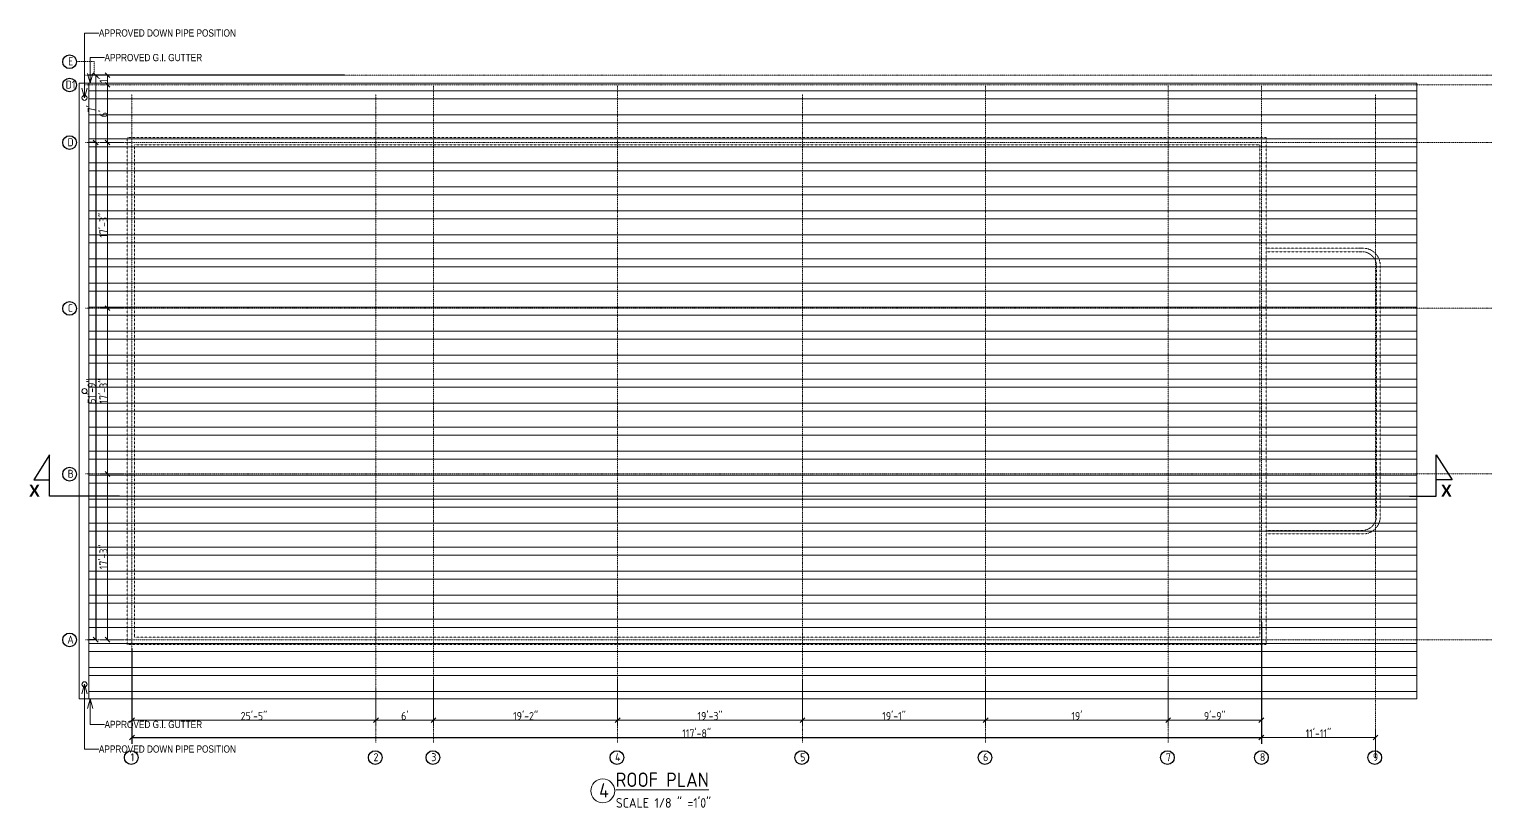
# Model space of a CAD drawing. Extents: x -95606 to 113309, y -42160 to -940.
# Drawn here: x -42643 to -40815, y -16692 to -15720 of the extents above; entities that cross this region are included whole.
import ezdxf
from ezdxf import colors
from ezdxf.entities.mleader import LeaderData, LeaderLine
from ezdxf.math import Vec2, Vec3

# ---------------------------------------------------------------- set-up
doc = ezdxf.new("R2010")
doc.units = 0
doc.header["$LTSCALE"] = 0.02
doc.header["$MEASUREMENT"] = 0
doc.header["$PDMODE"] = 3
doc.header["$PDSIZE"] = -2
for name, pattern in [('( Dashed )', [0.75, 0.5, -0.25]), ('ACAD_ISO04W100', [30, 24, -3, 0, -3]), ('CENTER', [50.8, 31.75, -6.35, 6.35, -6.35]), ('CENTERX2', [101.6, 63.5, -12.7, 12.7, -12.7])]:
    doc.linetypes.add(name, pattern=pattern)
doc.layers.get('0').update_dxf_attribs({"linetype": 'CONTINUOUS'})
doc.layers.get('DEFPOINTS').update_dxf_attribs({"linetype": 'CONTINUOUS'})
for name, color, linetype, lineweight in [('dimension', 250, 'CONTINUOUS', 18), ('DOOR WIN TEXT', 102, 'CONTINUOUS', 25), ('Hatch', 252, 'CONTINUOUS', 9), ('RBH CENTER LINE', 1, 'ACAD_ISO04W100', 13), ('RBH DIMENSIONS', 8, 'CONTINUOUS', 15), ('RBH ROOF OUT LINE', 2, 'CENTER', 20), ('RBH TEXT', 50, 'CONTINUOUS', 13), ('RBH TEXT FRAME', 90, 'CONTINUOUS', 25), ('RBH TEXT1', 111, 'CONTINUOUS', 0), ('RBH WALL - 0.18', 252, 'CONTINUOUS', 18), ('RBH WALL - 0.30', 7, 'CONTINUOUS', 30)]:
    doc.layers.add(name, color=color, linetype=linetype, lineweight=lineweight)
doc.styles.add('RBH TEXT40', font='ARIALN.TTF')
doc.styles.add('RBH-225', font='ARIALN.TTF', dxfattribs={"height": 225})
doc.styles.get("Standard").update_dxf_attribs({"font": 'ISOCP'})
doc.dimstyles.new('RBH DIM 01', dxfattribs={"dimtxt": 10, "dimasz": 6, "dimexe": 8, "dimexo": 5, "dimgap": 0.09, "dimtad": 1, "dimdec": 0, "dimzin": 0, "dimdsep": 46, "dimlunit": 4, "dimtxsty": 'Standard', "dimblk": 'OBLIQUE', "dimcen": 0.09, "dimclrd": 4, "dimclre": 1, "dimclrt": 2, "dimadec": 0, "dimazin": 0, "dimtfac": 1, "dimtdec": 0, "dimtofl": 0, "dimtmove": 0, "dimatfit": 3, "dimldrblk": 'OPEN30', "dimfxl": 1, "dimtolj": 1, "dimtzin": 0, "dimlwd": -1, "dimlwe": -1, "dimarcsym": 0})

# ---------------------------------------------------------------- blocks, each defined once
blk = doc.blocks.new('_Oblique')
at = {"color": 0, "linetype": 'ByBlock', "lineweight": -2}
blk.add_line((-0.5, -0.5), (0.5, 0.5), dxfattribs=at)
blk = doc.blocks.new('*D998')
at = {"layer": 'DEFPOINTS', "color": 0, "lineweight": -2, "ltscale": 0.75, "transparency": 16777216}
for p in [(-42521, -15861.6), (-42545.5, -16068.6), (-42521, -16068.6)]:
    blk.add_point(p, dxfattribs=at)
at = {"layer": 'RBH DIMENSIONS', "color": 1, "ltscale": 0.75, "transparency": 16777216}
for p, q in [((-42526, -15861.6), (-42553.5, -15861.6)), ((-42526, -16068.6), (-42553.5, -16068.6))]:
    blk.add_line(p, q, dxfattribs=at)
at = {"layer": 'RBH DIMENSIONS', "color": 4, "ltscale": 0.75, "transparency": 16777216}
blk.add_line((-42545.5, -15861.6), (-42545.5, -16068.6), dxfattribs=at)
at = {"layer": 'RBH DIMENSIONS', "color": 4, "ltscale": 0.75, "transparency": 16777216, "xscale": 6, "yscale": 6, "zscale": 6}
for p, rotation in [((-42545.5, -15861.6), 90), ((-42545.5, -16068.6), 270)]:
    blk.add_blockref('_Oblique', p, dxfattribs=dict(at, rotation=rotation))
at = {"layer": 'RBH DIMENSIONS', "color": 2, "ltscale": 0.75, "transparency": 16777216, "insert": (-42550.6, -15965.1), "char_height": 10, "attachment_point": 5, "rotation": 90}
blk.add_mtext('\\A1;17\'-3"', dxfattribs=at)
blk = doc.blocks.new('_Open30')
at = {"color": 0, "linetype": 'ByBlock', "lineweight": -2}
for p, q in [((-1, 0.27), (0, 0)), ((0, 0), (-1, -0.27)), ((0, 0), (-1, 0))]:
    blk.add_line(p, q, dxfattribs=at)
blk = doc.blocks.new('*D999')
at = {"layer": 'DEFPOINTS', "color": 0, "lineweight": -2, "ltscale": 0.75, "transparency": 16777216}
for p in [(-42521, -16068.6), (-42545.5, -16275.6), (-42521, -16275.6)]:
    blk.add_point(p, dxfattribs=at)
at = {"layer": 'RBH DIMENSIONS', "color": 1, "ltscale": 0.75, "transparency": 16777216}
for p, q in [((-42526, -16068.6), (-42553.5, -16068.6)), ((-42526, -16275.6), (-42553.5, -16275.6))]:
    blk.add_line(p, q, dxfattribs=at)
at = {"layer": 'RBH DIMENSIONS', "color": 4, "ltscale": 0.75, "transparency": 16777216}
blk.add_line((-42545.5, -16068.6), (-42545.5, -16275.6), dxfattribs=at)
at = {"layer": 'RBH DIMENSIONS', "color": 4, "ltscale": 0.75, "transparency": 16777216, "xscale": 6, "yscale": 6, "zscale": 6}
for p, rotation in [((-42545.5, -16068.6), 90), ((-42545.5, -16275.6), 270)]:
    blk.add_blockref('_Oblique', p, dxfattribs=dict(at, rotation=rotation))
at = {"layer": 'RBH DIMENSIONS', "color": 2, "ltscale": 0.75, "transparency": 16777216, "insert": (-42550.6, -16172.1), "char_height": 10, "attachment_point": 5, "rotation": 90}
blk.add_mtext('\\A1;17\'-3"', dxfattribs=at)
blk = doc.blocks.new('*D1000')
at = {"layer": 'DEFPOINTS', "color": 0, "lineweight": -2, "ltscale": 0.75, "transparency": 16777216}
for p in [(-42521, -16275.6), (-42545.5, -16482.6), (-42521, -16482.6)]:
    blk.add_point(p, dxfattribs=at)
at = {"layer": 'RBH DIMENSIONS', "color": 1, "ltscale": 0.75, "transparency": 16777216}
for p, q in [((-42526, -16275.6), (-42553.5, -16275.6)), ((-42526, -16482.6), (-42553.5, -16482.6))]:
    blk.add_line(p, q, dxfattribs=at)
at = {"layer": 'RBH DIMENSIONS', "color": 4, "ltscale": 0.75, "transparency": 16777216}
blk.add_line((-42545.5, -16275.6), (-42545.5, -16482.6), dxfattribs=at)
at = {"layer": 'RBH DIMENSIONS', "color": 4, "ltscale": 0.75, "transparency": 16777216, "xscale": 6, "yscale": 6, "zscale": 6}
for p, rotation in [((-42545.5, -16275.6), 90), ((-42545.5, -16482.6), 270)]:
    blk.add_blockref('_Oblique', p, dxfattribs=dict(at, rotation=rotation))
at = {"layer": 'RBH DIMENSIONS', "color": 2, "ltscale": 0.75, "transparency": 16777216, "insert": (-42550.6, -16379.1), "char_height": 10, "attachment_point": 5, "rotation": 90}
blk.add_mtext('\\A1;17\'-3"', dxfattribs=at)
blk = doc.blocks.new('*D1001')
at = {"layer": 'DEFPOINTS', "color": 0, "lineweight": -2, "ltscale": 0.75, "transparency": 16777216}
for p in [(-42515, -16529), (-42210, -16538.8), (-42210, -16583)]:
    blk.add_point(p, dxfattribs=at)
at = {"layer": 'RBH DIMENSIONS', "color": 1, "ltscale": 0.75, "transparency": 16777216}
for p, q in [((-42515, -16534), (-42515, -16591)), ((-42210, -16543.8), (-42210, -16591))]:
    blk.add_line(p, q, dxfattribs=at)
at = {"layer": 'RBH DIMENSIONS', "color": 4, "ltscale": 0.75, "transparency": 16777216}
blk.add_line((-42515, -16583), (-42210, -16583), dxfattribs=at)
at = {"layer": 'RBH DIMENSIONS', "color": 4, "ltscale": 0.75, "transparency": 16777216, "xscale": 6, "yscale": 6, "zscale": 6, "rotation": 180}
blk.add_blockref('_Oblique', (-42515, -16583), dxfattribs=at)
at = {"layer": 'RBH DIMENSIONS', "color": 4, "ltscale": 0.75, "transparency": 16777216, "xscale": 6, "yscale": 6, "zscale": 6}
blk.add_blockref('_Oblique', (-42210, -16583), dxfattribs=at)
at = {"layer": 'RBH DIMENSIONS', "color": 2, "ltscale": 0.75, "transparency": 16777216, "insert": (-42362.5, -16577.9), "char_height": 10, "attachment_point": 5}
blk.add_mtext('\\A1;25\'-5"', dxfattribs=at)
blk = doc.blocks.new('*D1002')
at = {"layer": 'DEFPOINTS', "color": 0, "lineweight": -2, "ltscale": 0.75, "transparency": 16777216}
for p in [(-42210, -16538.8), (-42138, -16529), (-42138, -16583)]:
    blk.add_point(p, dxfattribs=at)
at = {"layer": 'RBH DIMENSIONS', "color": 1, "ltscale": 0.75, "transparency": 16777216}
for p, q in [((-42138, -16534), (-42138, -16591)), ((-42210, -16543.8), (-42210, -16591))]:
    blk.add_line(p, q, dxfattribs=at)
at = {"layer": 'RBH DIMENSIONS', "color": 4, "ltscale": 0.75, "transparency": 16777216}
blk.add_line((-42210, -16583), (-42138, -16583), dxfattribs=at)
at = {"layer": 'RBH DIMENSIONS', "color": 4, "ltscale": 0.75, "transparency": 16777216, "xscale": 6, "yscale": 6, "zscale": 6, "rotation": 180}
blk.add_blockref('_Oblique', (-42210, -16583), dxfattribs=at)
at = {"layer": 'RBH DIMENSIONS', "color": 4, "ltscale": 0.75, "transparency": 16777216, "xscale": 6, "yscale": 6, "zscale": 6}
blk.add_blockref('_Oblique', (-42138, -16583), dxfattribs=at)
at = {"layer": 'RBH DIMENSIONS', "color": 2, "ltscale": 0.75, "transparency": 16777216, "insert": (-42174, -16577.9), "char_height": 10, "attachment_point": 5}
blk.add_mtext("\\A1;6'", dxfattribs=at)
blk = doc.blocks.new('*D1003')
at = {"layer": 'DEFPOINTS', "color": 0, "lineweight": -2, "ltscale": 0.75, "transparency": 16777216}
for p in [(-42138, -16529), (-41908, -16542.2), (-41908, -16583)]:
    blk.add_point(p, dxfattribs=at)
at = {"layer": 'RBH DIMENSIONS', "color": 1, "ltscale": 0.75, "transparency": 16777216}
for p, q in [((-42138, -16534), (-42138, -16591)), ((-41908, -16547.2), (-41908, -16591))]:
    blk.add_line(p, q, dxfattribs=at)
at = {"layer": 'RBH DIMENSIONS', "color": 4, "ltscale": 0.75, "transparency": 16777216}
blk.add_line((-42138, -16583), (-41908, -16583), dxfattribs=at)
at = {"layer": 'RBH DIMENSIONS', "color": 4, "ltscale": 0.75, "transparency": 16777216, "xscale": 6, "yscale": 6, "zscale": 6, "rotation": 180}
blk.add_blockref('_Oblique', (-42138, -16583), dxfattribs=at)
at = {"layer": 'RBH DIMENSIONS', "color": 4, "ltscale": 0.75, "transparency": 16777216, "xscale": 6, "yscale": 6, "zscale": 6}
blk.add_blockref('_Oblique', (-41908, -16583), dxfattribs=at)
at = {"layer": 'RBH DIMENSIONS', "color": 2, "ltscale": 0.75, "transparency": 16777216, "insert": (-42023, -16577.9), "char_height": 10, "attachment_point": 5}
blk.add_mtext('\\A1;19\'-2"', dxfattribs=at)
blk = doc.blocks.new('*D1004')
at = {"layer": 'DEFPOINTS', "color": 0, "lineweight": -2, "ltscale": 0.75, "transparency": 16777216}
for p in [(-41908, -16529), (-41677, -16541.7), (-41677, -16583)]:
    blk.add_point(p, dxfattribs=at)
at = {"layer": 'RBH DIMENSIONS', "color": 1, "ltscale": 0.75, "transparency": 16777216}
for p, q in [((-41908, -16534), (-41908, -16591)), ((-41677, -16546.7), (-41677, -16591))]:
    blk.add_line(p, q, dxfattribs=at)
at = {"layer": 'RBH DIMENSIONS', "color": 4, "ltscale": 0.75, "transparency": 16777216}
blk.add_line((-41908, -16583), (-41677, -16583), dxfattribs=at)
at = {"layer": 'RBH DIMENSIONS', "color": 4, "ltscale": 0.75, "transparency": 16777216, "xscale": 6, "yscale": 6, "zscale": 6, "rotation": 180}
blk.add_blockref('_Oblique', (-41908, -16583), dxfattribs=at)
at = {"layer": 'RBH DIMENSIONS', "color": 4, "ltscale": 0.75, "transparency": 16777216, "xscale": 6, "yscale": 6, "zscale": 6}
blk.add_blockref('_Oblique', (-41677, -16583), dxfattribs=at)
at = {"layer": 'RBH DIMENSIONS', "color": 2, "ltscale": 0.75, "transparency": 16777216, "insert": (-41792.5, -16577.9), "char_height": 10, "attachment_point": 5}
blk.add_mtext('\\A1;19\'-3"', dxfattribs=at)
blk = doc.blocks.new('*D1005')
at = {"layer": 'DEFPOINTS', "color": 0, "lineweight": -2, "ltscale": 0.75, "transparency": 16777216}
for p in [(-41677, -16529), (-41448, -16529), (-41448, -16583)]:
    blk.add_point(p, dxfattribs=at)
at = {"layer": 'RBH DIMENSIONS', "color": 1, "ltscale": 0.75, "transparency": 16777216}
for p, q in [((-41677, -16534), (-41677, -16591)), ((-41448, -16534), (-41448, -16591))]:
    blk.add_line(p, q, dxfattribs=at)
at = {"layer": 'RBH DIMENSIONS', "color": 4, "ltscale": 0.75, "transparency": 16777216}
blk.add_line((-41677, -16583), (-41448, -16583), dxfattribs=at)
at = {"layer": 'RBH DIMENSIONS', "color": 4, "ltscale": 0.75, "transparency": 16777216, "xscale": 6, "yscale": 6, "zscale": 6, "rotation": 180}
blk.add_blockref('_Oblique', (-41677, -16583), dxfattribs=at)
at = {"layer": 'RBH DIMENSIONS', "color": 4, "ltscale": 0.75, "transparency": 16777216, "xscale": 6, "yscale": 6, "zscale": 6}
blk.add_blockref('_Oblique', (-41448, -16583), dxfattribs=at)
at = {"layer": 'RBH DIMENSIONS', "color": 2, "ltscale": 0.75, "transparency": 16777216, "insert": (-41562.5, -16577.9), "char_height": 10, "attachment_point": 5}
blk.add_mtext('\\A1;19\'-1"', dxfattribs=at)
blk = doc.blocks.new('*D1006')
at = {"layer": 'DEFPOINTS', "color": 0, "lineweight": -2, "ltscale": 0.75, "transparency": 16777216}
for p in [(-41448, -16529), (-41220, -16529), (-41220, -16583)]:
    blk.add_point(p, dxfattribs=at)
at = {"layer": 'RBH DIMENSIONS', "color": 1, "ltscale": 0.75, "transparency": 16777216}
for p, q in [((-41448, -16534), (-41448, -16591)), ((-41220, -16534), (-41220, -16591))]:
    blk.add_line(p, q, dxfattribs=at)
at = {"layer": 'RBH DIMENSIONS', "color": 4, "ltscale": 0.75, "transparency": 16777216}
blk.add_line((-41448, -16583), (-41220, -16583), dxfattribs=at)
at = {"layer": 'RBH DIMENSIONS', "color": 4, "ltscale": 0.75, "transparency": 16777216, "xscale": 6, "yscale": 6, "zscale": 6, "rotation": 180}
blk.add_blockref('_Oblique', (-41448, -16583), dxfattribs=at)
at = {"layer": 'RBH DIMENSIONS', "color": 4, "ltscale": 0.75, "transparency": 16777216, "xscale": 6, "yscale": 6, "zscale": 6}
blk.add_blockref('_Oblique', (-41220, -16583), dxfattribs=at)
at = {"layer": 'RBH DIMENSIONS', "color": 2, "ltscale": 0.75, "transparency": 16777216, "insert": (-41334, -16577.9), "char_height": 10, "attachment_point": 5}
blk.add_mtext("\\A1;19'", dxfattribs=at)
blk = doc.blocks.new('*D1007')
at = {"layer": 'DEFPOINTS', "color": 0, "lineweight": -2, "ltscale": 0.75, "transparency": 16777216}
for p in [(-41220, -16529), (-41103.4, -16529), (-41103.4, -16583)]:
    blk.add_point(p, dxfattribs=at)
at = {"layer": 'RBH DIMENSIONS', "color": 1, "ltscale": 0.75, "transparency": 16777216}
for p, q in [((-41220, -16534), (-41220, -16591)), ((-41103.4, -16534), (-41103.4, -16591))]:
    blk.add_line(p, q, dxfattribs=at)
at = {"layer": 'RBH DIMENSIONS', "color": 4, "ltscale": 0.75, "transparency": 16777216}
blk.add_line((-41220, -16583), (-41103.4, -16583), dxfattribs=at)
at = {"layer": 'RBH DIMENSIONS', "color": 4, "ltscale": 0.75, "transparency": 16777216, "xscale": 6, "yscale": 6, "zscale": 6, "rotation": 180}
blk.add_blockref('_Oblique', (-41220, -16583), dxfattribs=at)
at = {"layer": 'RBH DIMENSIONS', "color": 4, "ltscale": 0.75, "transparency": 16777216, "xscale": 6, "yscale": 6, "zscale": 6}
blk.add_blockref('_Oblique', (-41103.4, -16583), dxfattribs=at)
at = {"layer": 'RBH DIMENSIONS', "color": 2, "ltscale": 0.75, "transparency": 16777216, "insert": (-41161.7, -16577.9), "char_height": 10, "attachment_point": 5}
blk.add_mtext('\\A1;9\'-9"', dxfattribs=at)
blk = doc.blocks.new('*D1097')
at = {"layer": 'DEFPOINTS', "color": 0, "lineweight": -2, "ltscale": 0.75, "transparency": 16777216}
for p in [(-41103.4, -16455.8), (-42515, -16488.6), (-41103.4, -16604.6)]:
    blk.add_point(p, dxfattribs=at)
at = {"layer": 'DOOR WIN TEXT', "color": 1, "ltscale": 0.75, "transparency": 16777216}
for p, q in [((-41103.4, -16460.8), (-41103.4, -16612.6)), ((-42515, -16493.6), (-42515, -16612.6))]:
    blk.add_line(p, q, dxfattribs=at)
at = {"layer": 'DOOR WIN TEXT', "color": 4, "ltscale": 0.75, "transparency": 16777216}
blk.add_line((-42515, -16604.6), (-41103.4, -16604.6), dxfattribs=at)
at = {"layer": 'DOOR WIN TEXT', "color": 4, "ltscale": 0.75, "transparency": 16777216, "xscale": 6, "yscale": 6, "zscale": 6, "rotation": 180}
blk.add_blockref('_Oblique', (-42515, -16604.6), dxfattribs=at)
at = {"layer": 'DOOR WIN TEXT', "color": 4, "ltscale": 0.75, "transparency": 16777216, "xscale": 6, "yscale": 6, "zscale": 6}
blk.add_blockref('_Oblique', (-41103.4, -16604.6), dxfattribs=at)
at = {"layer": 'DOOR WIN TEXT', "color": 2, "ltscale": 0.75, "transparency": 16777216, "insert": (-41809.2, -16599.5), "char_height": 10, "attachment_point": 5}
blk.add_mtext('\\A1;117\'-8"', dxfattribs=at)
blk = doc.blocks.new('*D1008')
at = {"layer": 'DEFPOINTS', "color": 0, "lineweight": -2, "ltscale": 0.75, "transparency": 16777216}
for p in [(-42557.1, -15861.6), (-42560.3, -16482.6), (-42557.1, -16482.6)]:
    blk.add_point(p, dxfattribs=at)
at = {"layer": 'DOOR WIN TEXT', "color": 1, "ltscale": 0.75, "transparency": 16777216}
for p, q in [((-42562.1, -15861.6), (-42568.3, -15861.6)), ((-42562.1, -16482.6), (-42568.3, -16482.6))]:
    blk.add_line(p, q, dxfattribs=at)
at = {"layer": 'DOOR WIN TEXT', "color": 4, "ltscale": 0.75, "transparency": 16777216}
blk.add_line((-42560.3, -15861.6), (-42560.3, -16482.6), dxfattribs=at)
at = {"layer": 'DOOR WIN TEXT', "color": 4, "ltscale": 0.75, "transparency": 16777216, "xscale": 6, "yscale": 6, "zscale": 6}
for p, rotation in [((-42560.3, -15861.6), 90), ((-42560.3, -16482.6), 270)]:
    blk.add_blockref('_Oblique', p, dxfattribs=dict(at, rotation=rotation))
at = {"layer": 'DOOR WIN TEXT', "color": 2, "ltscale": 0.75, "transparency": 16777216, "insert": (-42565.4, -16172.1), "char_height": 10, "attachment_point": 5, "rotation": 90}
blk.add_mtext('\\A1;51\'-9"', dxfattribs=at)
blk = doc.blocks.new('*D1009')
at = {"layer": 'DEFPOINTS', "color": 0, "lineweight": -2, "ltscale": 0.75, "transparency": 16777216}
for p in [(-42545.5, -15789.6), (-42545.5, -15789.6), (-42545.5, -15861.6)]:
    blk.add_point(p, dxfattribs=at)
at = {"layer": 'RBH DIMENSIONS', "color": 1, "ltscale": 0.75, "transparency": 16777216}
for p, q in [((-42550.5, -15789.6), (-42553.5, -15789.6)), ((-42550.5, -15861.6), (-42553.5, -15861.6))]:
    blk.add_line(p, q, dxfattribs=at)
at = {"layer": 'RBH DIMENSIONS', "color": 4, "ltscale": 0.75, "transparency": 16777216}
blk.add_line((-42545.5, -15861.6), (-42545.5, -15789.6), dxfattribs=at)
at = {"layer": 'RBH DIMENSIONS', "color": 4, "ltscale": 0.75, "transparency": 16777216, "xscale": 6, "yscale": 6, "zscale": 6}
for p, rotation in [((-42545.5, -15789.6), 90), ((-42545.5, -15861.6), 270)]:
    blk.add_blockref('_Oblique', p, dxfattribs=dict(at, rotation=rotation))
at = {"layer": 'RBH DIMENSIONS', "color": 2, "ltscale": 0.75, "transparency": 16777216, "insert": (-42550.6, -15825.6), "char_height": 10, "attachment_point": 5, "rotation": 90}
blk.add_mtext("\\A1;6'", dxfattribs=at)
blk = doc.blocks.new('*D1010')
at = {"layer": 'DEFPOINTS', "color": 0, "lineweight": -2, "ltscale": 0.75, "transparency": 16777216}
for p in [(-42562.1, -15777.6), (-42560.3, -15777.6), (-42554.8, -15861.6)]:
    blk.add_point(p, dxfattribs=at)
at = {"layer": 'RBH DIMENSIONS', "color": 4, "ltscale": 0.75, "transparency": 16777216}
blk.add_line((-42560.3, -15861.6), (-42560.3, -15777.6), dxfattribs=at)
at = {"layer": 'RBH DIMENSIONS', "color": 1, "ltscale": 0.75, "transparency": 16777216}
for p, q in [((-42557.1, -15777.6), (-42552.3, -15777.6)), ((-42559.8, -15861.6), (-42568.3, -15861.6))]:
    blk.add_line(p, q, dxfattribs=at)
at = {"layer": 'RBH DIMENSIONS', "color": 4, "ltscale": 0.75, "transparency": 16777216, "xscale": 6, "yscale": 6, "zscale": 6}
for p, rotation in [((-42560.3, -15777.6), 90), ((-42560.3, -15861.6), 270)]:
    blk.add_blockref('_Oblique', p, dxfattribs=dict(at, rotation=rotation))
at = {"layer": 'RBH DIMENSIONS', "color": 2, "ltscale": 0.75, "transparency": 16777216, "insert": (-42565.4, -15819.6), "char_height": 10, "attachment_point": 5, "rotation": 90}
blk.add_mtext("\\A1;7'", dxfattribs=at)
blk = doc.blocks.new('*D1011')
at = {"layer": 'DEFPOINTS', "color": 0, "lineweight": -2, "ltscale": 0.75, "transparency": 16777216}
for p in [(-42545.5, -15777.6), (-42545.5, -15789.6), (-42545, -15777.6)]:
    blk.add_point(p, dxfattribs=at)
at = {"layer": 'RBH DIMENSIONS', "color": 1, "ltscale": 0.75, "transparency": 16777216}
for p, q in [((-42550, -15777.6), (-42553.5, -15777.6)), ((-42550.5, -15789.6), (-42553.5, -15789.6))]:
    blk.add_line(p, q, dxfattribs=at)
at = {"layer": 'RBH DIMENSIONS', "color": 4, "ltscale": 0.75, "transparency": 16777216}
blk.add_line((-42545.5, -15789.6), (-42545.5, -15777.6), dxfattribs=at)
at = {"layer": 'RBH DIMENSIONS', "color": 4, "ltscale": 0.75, "transparency": 16777216, "xscale": 6, "yscale": 6, "zscale": 6}
for p, rotation in [((-42545.5, -15777.6), 90), ((-42545.5, -15789.6), 270)]:
    blk.add_blockref('_Oblique', p, dxfattribs=dict(at, rotation=rotation))
at = {"layer": 'RBH DIMENSIONS', "color": 2, "ltscale": 0.75, "transparency": 16777216, "insert": (-42550.6, -15783.6), "char_height": 10, "attachment_point": 5, "rotation": 90}
blk.add_mtext("\\A1;1'", dxfattribs=at)
blk = doc.blocks.new('*D1012')
at = {"layer": 'DEFPOINTS', "color": 0, "lineweight": -2, "ltscale": 0.75, "transparency": 16777216}
for p in [(-41103.4, -16604.6), (-40960.8, -16604.6), (-40960.8, -16635.6)]:
    blk.add_point(p, dxfattribs=at)
at = {"layer": 'RBH DIMENSIONS', "color": 1, "ltscale": 0.75, "transparency": 16777216}
for p, q in [((-41103.4, -16599.6), (-41103.4, -16596.6)), ((-40960.8, -16630.6), (-40960.8, -16596.6))]:
    blk.add_line(p, q, dxfattribs=at)
at = {"layer": 'RBH DIMENSIONS', "color": 4, "ltscale": 0.75, "transparency": 16777216}
blk.add_line((-41103.4, -16604.6), (-40960.8, -16604.6), dxfattribs=at)
at = {"layer": 'RBH DIMENSIONS', "color": 4, "ltscale": 0.75, "transparency": 16777216, "xscale": 6, "yscale": 6, "zscale": 6, "rotation": 180}
blk.add_blockref('_Oblique', (-41103.4, -16604.6), dxfattribs=at)
at = {"layer": 'RBH DIMENSIONS', "color": 4, "ltscale": 0.75, "transparency": 16777216, "xscale": 6, "yscale": 6, "zscale": 6}
blk.add_blockref('_Oblique', (-40960.8, -16604.6), dxfattribs=at)
at = {"layer": 'RBH DIMENSIONS', "color": 2, "ltscale": 0.75, "transparency": 16777216, "insert": (-41032.1, -16599.5), "char_height": 10, "attachment_point": 5}
blk.add_mtext('\\A1;11\'-11"', dxfattribs=at)

msp = doc.modelspace()

# ---------------------------------------------------------------- hatches: boundary and pattern name
at = {"layer": 'Hatch', "ltscale": 0.75}
h = msp.add_hatch(dxfattribs=at)
h.set_pattern_fill('ANSI32', color=256, scale=80, angle=135)
h.set_pattern_definition([(180, (-411609.736, -523257.145), (-5e-15, -30), []), (180, (-411619.736, -523247.145), (-5e-15, -30), [])])
h.paths.add_polyline_path([(-40908.996, -15787.566), (-42568.996, -15787.566), (-42568.996, -16556.566), (-40908.996, -16556.566)])

# ---------------------------------------------------------------- linework, layer by layer
at = {"layer": 'dimension', "ltscale": 0.75}
for p, q in [((-42580.996, -16556.566), (-42580.996, -15787.566)), ((-42580.996, -15787.566), (-42568.996, -15787.566)), ((-42568.996, -16556.566), (-42580.996, -16556.566))]:
    msp.add_line(p, q, dxfattribs=at)
for centre in [(-42574.316, -15805.829), (-42574.316, -16172.055), (-42574.316, -16538.302)]:
    msp.add_circle(centre, 3.169, dxfattribs=at)
at = {"layer": 'Hatch', "linetype": '( Dashed )', "ltscale": 0.5}
for p, q in [((-42520.996, -16488.566), (-42520.996, -15855.566)), ((-42088.996, -15855.566), (-42520.996, -15855.566)), ((-42511.996, -16479.566), (-42511.996, -15864.566)), ((-41105.393, -15864.566), (-42511.996, -15864.566)), ((-41185.996, -15855.566), (-42088.996, -15855.566)), ((-41097.393, -15855.566), (-41185.996, -15855.566)), ((-41105.393, -15864.566), (-41105.393, -16479.566)), ((-41097.393, -15855.566), (-41097.393, -16488.566)), ((-40975.843, -15993.566), (-41097.393, -15993.566)), ((-40975.619, -15998.066), (-41097.393, -15998.066)), ((-40959.343, -16269.566), (-40959.343, -16014.73)), ((-40954.843, -16269.566), (-40954.843, -16014.968)), ((-40959.343, -16269.566), (-40959.343, -16074.566)), ((-40959.343, -16269.566), (-40959.343, -16328.966)), ((-40954.843, -16269.566), (-40954.998, -16331.48)), ((-40979.393, -16346.066), (-41097.393, -16346.066)), ((-40979.393, -16350.566), (-41097.393, -16350.566)), ((-41105.393, -16479.566), (-42511.996, -16479.566)), ((-41097.393, -16488.566), (-42520.996, -16488.566))]:
    msp.add_line(p, q, dxfattribs=at)
for points in [[(-40981.843, -15993.566), (-40975.843, -15993.566, -0.4008781), (-40954.843, -16014.968)], [(-40981.969, -15998.066), (-40975.619, -15998.066, -0.34611631), (-40959.343, -16014.73, -0.41421356)], [(-40981.881, -16346.066), (-40975.849, -16346.066, 0.35942712), (-40959.343, -16328.966, 0.41421356)], [(-40981.843, -16350.566), (-40975.843, -16350.566, 0.37015155), (-40954.998, -16331.48)]]:
    msp.add_lwpolyline(points, format="xyb", dxfattribs=at)
at = {"layer": 'RBH CENTER LINE', "linetype": 'CENTERX2', "ltscale": 0.12}
for p, q in [((-42573.161, -15777.566), (-40815.457, -15777.566)), ((-42573.161, -15789.566), (-40815.457, -15789.566)), ((-42137.996, -15789.566), (-42137.996, -16610.753)), ((-41907.996, -15789.566), (-41907.996, -16610.753)), ((-41447.996, -15789.566), (-41447.996, -16610.753)), ((-41219.996, -15789.566), (-41219.996, -16610.753)), ((-41103.393, -15789.566), (-41103.393, -16610.753)), ((-42514.996, -15801.302), (-42514.996, -16610.753)), ((-42209.996, -15801.302), (-42209.996, -16610.753)), ((-41676.996, -15801.302), (-41676.996, -16610.753)), ((-40960.843, -15801.302), (-40960.843, -16610.753)), ((-42573.161, -15861.566), (-40815.457, -15861.566)), ((-42573.161, -16068.566), (-40815.457, -16068.566)), ((-42573.161, -16275.566), (-40815.457, -16275.566)), ((-42573.161, -16482.566), (-40815.457, -16482.566))]:
    msp.add_line(p, q, dxfattribs=at)
msp.add_lwpolyline([(-42562.118, -15777.566), (-42562.118, -15760.524), (-42583.508, -15760.524)], dxfattribs=at)
at = {"layer": 'RBH ROOF OUT LINE', "lineweight": 13}
msp.add_lwpolyline([(-42568.996, -15787.566), (-40908.996, -15787.566), (-40908.996, -16556.566), (-42568.996, -16556.566)], close=True, dxfattribs=at)
at = {"layer": 'RBH TEXT FRAME'}
for centre in [(-42592.993, -15760.836), (-42592.993, -15789.842), (-42592.993, -15861.842), (-42592.993, -16068.842), (-42592.993, -16275.842), (-42592.993, -16482.842), (-42515.825, -16629.797), (-42210.825, -16629.797), (-42138.825, -16629.797), (-41908.825, -16629.797), (-41677.825, -16629.797), (-41448.825, -16629.797), (-41220.825, -16629.797), (-41103.393, -16629.797), (-40961.671, -16629.797)]:
    msp.add_circle(centre, 8.578, dxfattribs=at)
at = {"layer": 'RBH TEXT1'}
msp.add_circle((-41926.583, -16671.327), 14.955, dxfattribs=at)
at = {"layer": 'RBH WALL - 0.18', "linetype": '( Dashed )', "ltscale": 0.25}
msp.add_line((-42544.996, -15777.566), (-42333.496, -15777.566), dxfattribs=at)
at = {"layer": 'RBH WALL - 0.18', "color": 3, "ltscale": 0.75}
msp.add_line((-42530.501, -16303.309), (-40918.34, -16303.309), dxfattribs=at)
at = {"layer": 'RBH WALL - 0.30', "ltscale": 0.75}
msp.add_line((-42249.496, -15777.566), (-42568.996, -15777.566), dxfattribs=at)
for points in [[(-42530.501, -16303.309), (-42617.846, -16303.309), (-42617.846, -16251.866), (-42637.811, -16282.732), (-42617.846, -16282.732)], [(-40918.34, -16303.309), (-40884.87, -16303.309), (-40884.87, -16251.866), (-40864.905, -16282.732), (-40884.87, -16282.732)]]:
    msp.add_lwpolyline(points, dxfattribs=at)

# ---------------------------------------------------------------- texts
at = {"layer": 'RBH TEXT', "char_height": 10, "attachment_point": 1}
for s, insert in [('\\pi9.8262;E', (-42604.655, -15755.339)), ('\\pi6.8262;D1', (-42604.655, -15784.344)), ('\\pi9.0415;D', (-42604.655, -15856.344)), ('\\pi9.5932;C', (-42604.655, -16063.344)), ('\\pi9.3262;B', (-42604.655, -16270.344)), ('\\pi8.8262;A', (-42604.655, -16477.344)), ('\\pi10.826;1', (-42527.487, -16624.299)), ('\\pi9.399;2', (-42222.487, -16624.299)), ('\\pi9.6191;3', (-42150.487, -16624.299)), ('\\pi9.3262;4', (-41920.487, -16624.299)), ('\\pi9.6191;5', (-41689.487, -16624.299)), ('\\pi9.279;6', (-41460.487, -16624.299)), ('\\pi9.8262;7', (-41232.487, -16624.299)), ('\\pi9.8262;8', (-41115.055, -16624.299)), ('\\pi9.2786;9', (-40973.334, -16624.299))]:
    msp.add_mtext_dynamic_manual_height_columns(s, width=23.65244, gutter_width=1, heights=[0], dxfattribs=dict(at, insert=insert))
at = {"layer": 'RBH TEXT', "color": 0, "char_height": 15, "attachment_point": 1, "style": 'RBH-225'}
for insert in [(-42673.409, -16289.066), (-40908.707, -16289.066)]:
    msp.add_mtext_dynamic_manual_height_columns('\\pi29.87;{\\fStylus BT|b1|i0|c0|p34;X}', width=70.71517, gutter_width=1, heights=[0], dxfattribs=dict(at, insert=insert))
at = {"layer": 'RBH TEXT1', "attachment_point": 1}
for s, width, insert, char_height in [('{\\LROOF PLAN }', 441.56619, (-41910.393, -16648.42), 18), ('4', 375.11362, (-41931.041, -16661.7), 18), ('\\A1;SCALE 1/8 " =1\'0"', 232.51435, (-41910.183, -16680.38), 12)]:
    msp.add_mtext_dynamic_manual_height_columns(s, width=width, gutter_width=1, heights=[0], dxfattribs=dict(at, insert=insert, char_height=char_height))

# ---------------------------------------------------------------- dimensions: what is measured, and where the dimension line sits
at = {"layer": 'DOOR WIN TEXT', "ltscale": 0.75}
dim = msp.add_linear_dim(base=(-42560.261, -16482.566), p1=(-42557.073, -15861.566), p2=(-42557.073, -16482.566), angle=90, dimstyle='RBH DIM 01', dxfattribs=at)
dim.commit()
dim.dimension.update_dxf_attribs({"geometry": '*D1008', "text_midpoint": (-42565.351, -16172.066)})
dim = msp.add_linear_dim(base=(-41103.393, -16604.563), p1=(-42514.996, -16488.566), p2=(-41103.393, -16455.832), dimstyle='RBH DIM 01', dxfattribs=at)
dim.commit()
dim.dimension.update_dxf_attribs({"geometry": '*D1097', "text_midpoint": (-41809.194, -16599.473)})
at = {"layer": 'RBH DIMENSIONS', "ltscale": 0.75}
for base, p1, p2, picture, middle in [((-42560.261, -15777.566), (-42554.797, -15861.566), (-42562.118, -15777.566), '*D1010', (-42565.351, -15819.566)), ((-42545.476, -15777.566), (-42545.476, -15789.566), (-42544.996, -15777.566), '*D1011', (-42550.566, -15783.566)), ((-42545.476, -15789.566), (-42545.476, -15861.566), (-42545.476, -15789.566), '*D1009', (-42550.566, -15825.566)), ((-42545.476, -16068.566), (-42520.996, -15861.566), (-42520.996, -16068.566), '*D998', (-42550.566, -15965.066)), ((-42545.476, -16275.566), (-42520.996, -16068.566), (-42520.996, -16275.566), '*D999', (-42550.566, -16172.066)), ((-42545.476, -16482.566), (-42520.996, -16275.566), (-42520.996, -16482.566), '*D1000', (-42550.566, -16379.066))]:
    dim = msp.add_linear_dim(base=base, p1=p1, p2=p2, angle=90, dimstyle='RBH DIM 01', dxfattribs=at)
    dim.commit()
    dim.dimension.update_dxf_attribs({"geometry": picture, "text_midpoint": middle})
for base, p1, p2, picture, middle in [((-42209.996, -16582.985), (-42514.996, -16528.983), (-42209.996, -16538.839), '*D1001', (-42362.496, -16577.894)), ((-42137.996, -16582.985), (-42209.996, -16538.839), (-42137.996, -16528.983), '*D1002', (-42173.996, -16577.895)), ((-41907.996, -16582.985), (-42137.996, -16528.983), (-41907.996, -16542.166), '*D1003', (-42022.996, -16577.892)), ((-41676.996, -16582.985), (-41907.996, -16528.983), (-41676.996, -16541.654), '*D1004', (-41792.496, -16577.895)), ((-41447.996, -16582.985), (-41676.996, -16528.983), (-41447.996, -16528.983), '*D1005', (-41562.496, -16577.895)), ((-41219.996, -16582.985), (-41447.996, -16528.983), (-41219.996, -16528.983), '*D1006', (-41333.996, -16577.895)), ((-41103.393, -16582.985), (-41219.996, -16528.983), (-41103.393, -16528.983), '*D1007', (-41161.694, -16577.895)), ((-40960.843, -16604.563), (-41103.393, -16604.563), (-40960.843, -16635.573), '*D1012', (-41032.118, -16599.473))]:
    dim = msp.add_linear_dim(base=base, p1=p1, p2=p2, dimstyle='RBH DIM 01', dxfattribs=at)
    dim.commit()
    dim.dimension.update_dxf_attribs({"geometry": picture, "text_midpoint": middle})

# ---------------------------------------------------------------- leaders
at = {"layer": 'RBH DIMENSIONS'}
ml = msp.add_multileader_mtext('Standard', dxfattribs=at)
ml.set_content('{\\C110;APPROVED DOWN PIPE POSITION}', color=256, style='RBH TEXT40')
ml.set_leader_properties(color=256, linetype='ByLayer', lineweight=-1)
ml.set_arrow_properties(name='OPEN30')
ml.build(insert=Vec2(0, 0))
ml.multileader.update_dxf_attribs({"dogleg_length": 17.984, "arrow_head_size": 12})
ctx = ml.context
ctx.base_point, ctx.char_height, ctx.arrow_head_size, ctx.landing_gap_size, ctx.plane_origin = Vec3(-42556.333, -15724.963), 9, 12, 0.0036, Vec3(-42610.785, -15724.566)
notes = []
notes.append((ctx, [(0, (1, 1, 0), (-42574.316, -15724.963), (1, 0), 17.984, [(0, [(-42574.316, -15805.829), (-42574.316, -15724.963)], 0, [])])]))
ctx.mtext.insert, ctx.mtext.width, ctx.mtext.flow_direction = Vec3(-42556.329, -15720.386), 195.81488, 5
ml = msp.add_multileader_mtext('Standard', dxfattribs=at)
ml.set_content('{\\C110;APPROVED G.I. GUTTER}', color=256, style='RBH TEXT40')
ml.set_leader_properties(color=256, linetype='ByLayer', lineweight=-1)
ml.set_arrow_properties(name='OPEN30')
ml.build(insert=Vec2(0, 0))
ml.multileader.update_dxf_attribs({"dogleg_length": 17.984, "arrow_head_size": 12})
ctx = ml.context
ctx.base_point, ctx.char_height, ctx.arrow_head_size, ctx.landing_gap_size, ctx.plane_origin = Vec3(-42549.26, -15755.675), 9, 12, 0.0036, Vec3(-42603.712, -15755.278)
notes.append((ctx, [(0, (1, 1, 0), (-42567.244, -15755.675), (1, 0), 17.984, [(0, [(-42567.244, -15787.566), (-42567.244, -15755.675)], 0, [])])]))
ctx.mtext.insert, ctx.mtext.width, ctx.mtext.flow_direction = Vec3(-42549.256, -15751.099), 195.81488, 5
ml = msp.add_multileader_mtext('Standard', dxfattribs=at)
ml.set_content('{\\C110;APPROVED DOWN PIPE POSITION}', color=256, style='RBH TEXT40')
ml.set_leader_properties(color=256, linetype='ByLayer', lineweight=-1)
ml.set_arrow_properties(name='OPEN30')
ml.build(insert=Vec2(0, 0))
ml.multileader.update_dxf_attribs({"dogleg_length": 17.984, "arrow_head_size": 12})
ctx = ml.context
ctx.base_point, ctx.char_height, ctx.arrow_head_size, ctx.landing_gap_size, ctx.plane_origin = Vec3(-42556.333, -16619.169), 9, 12, 0.0036, Vec3(-42610.785, -16619.566)
notes.append((ctx, [(0, (1, 1, 0), (-42574.316, -16619.169), (1, 0), 17.984, [(0, [(-42574.316, -16538.302), (-42574.316, -16619.169)], 0, [])])]))
ctx.mtext.insert, ctx.mtext.width, ctx.mtext.flow_direction = Vec3(-42556.329, -16614.592), 195.81488, 5
ml = msp.add_multileader_mtext('Standard', dxfattribs=at)
ml.set_content('{\\C110;APPROVED G.I. GUTTER}', color=256, style='RBH TEXT40')
ml.set_leader_properties(color=256, linetype='ByLayer', lineweight=-1)
ml.set_arrow_properties(name='OPEN30')
ml.build(insert=Vec2(0, 0))
ml.multileader.update_dxf_attribs({"dogleg_length": 17.984, "arrow_head_size": 12})
ctx = ml.context
ctx.base_point, ctx.char_height, ctx.arrow_head_size, ctx.landing_gap_size, ctx.plane_origin = Vec3(-42549.26, -16588.457), 9, 12, 0.0036, Vec3(-42603.712, -16588.854)
notes.append((ctx, [(0, (1, 1, 0), (-42567.244, -16588.457), (1, 0), 17.984, [(0, [(-42567.244, -16556.566), (-42567.244, -16588.457)], 0, [])])]))
ctx.mtext.insert, ctx.mtext.width, ctx.mtext.flow_direction = Vec3(-42549.256, -16583.88), 195.81488, 5
for ctx, leaders in notes:
    for number, flags, end, landing, length, lines in leaders:
        leader = LeaderData()
        leader.index, (leader.has_last_leader_line, leader.has_dogleg_vector, leader.attachment_direction) = number, flags
        leader.last_leader_point, leader.dogleg_vector, leader.dogleg_length = Vec3(end), Vec3(landing), length
        for number, points, colour, breaks in lines:
            line = LeaderLine()
            line.index, line.vertices, line.color, line.breaks = number, Vec3.list(points), colors.encode_raw_color(colour), breaks
            leader.lines.append(line)
        ctx.leaders.append(leader)

doc.saveas('drawing.dxf')
